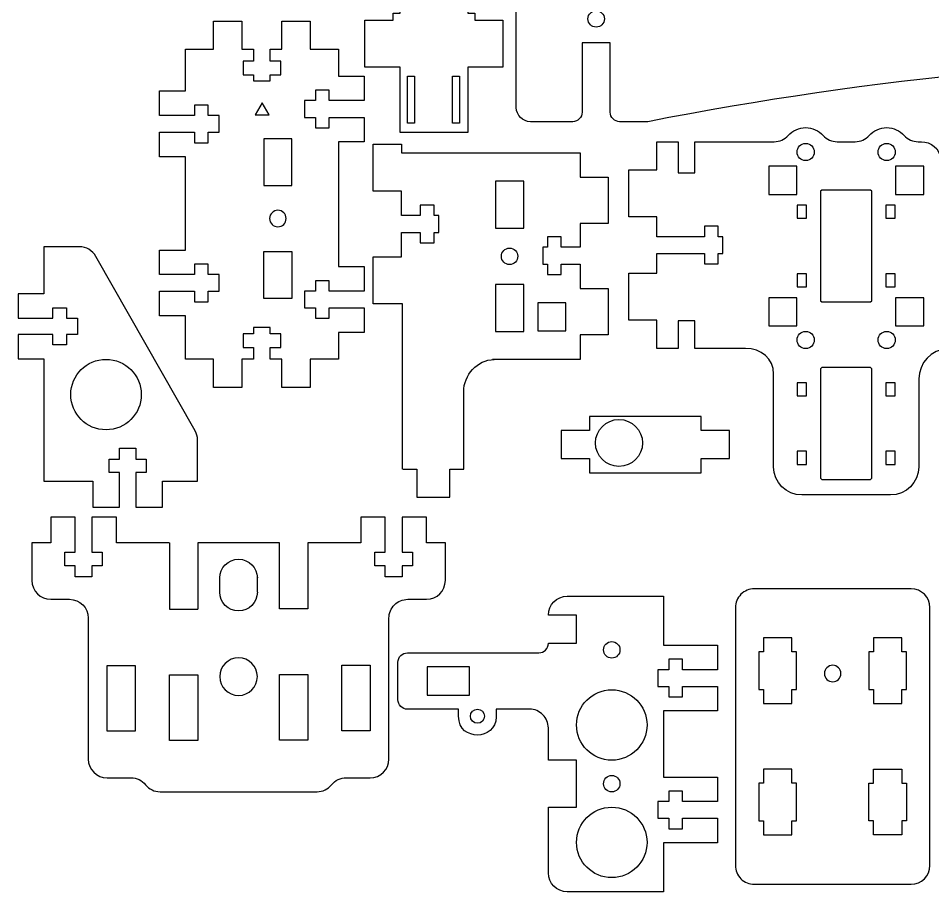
# Model space of a CAD drawing. Extents: x 110 to 740, y 2 to 416.
# Drawn here: x 109.8 to 304.4, y 3.4 to 189.3 of the extents above; entities that cross this region are included whole.
import ezdxf

# ---------------------------------------------------------------- set-up
doc = ezdxf.new("R2010")
doc.units = 0
doc.header["$MEASUREMENT"] = 0
doc.layers.add('LAYER_1', color=160, linetype='Continuous')

# ---------------------------------------------------------------- blocks, each defined once
blk = doc.blocks.new('AI9-BLK25')
at = {"layer": 'LAYER_1', "color": 7}
for points in [[(-106.58, 30.19), (-42.75, 30.19), (-42.75, 35.69), (-37.53, 35.69), (-37.53, 28.25), (-39.75, 28.25), (-39.75, 25.33), (-37.53, 25.33), (-37.53, 22.98), (-33.97, 22.98), (-33.97, 25.33), (-31.75, 25.33), (-31.75, 28.25), (-33.97, 28.25), (-33.97, 35.69), (-28.75, 35.69), (-28.75, 30.19), (28.9, 30.19), (28.9, 35.69), (34.12, 35.69), (34.12, 28.25), (31.89, 28.25), (31.89, 25.33), (34.12, 25.33), (34.12, 22.98), (37.67, 22.98), (37.67, 25.33), (39.9, 25.33), (39.9, 28.25), (37.67, 28.25), (37.67, 35.69), (42.89, 35.69), (42.89, 30.19), (106.85, 30.19)], [(106.65, 30.19), (106.65, 35.69), (111.87, 35.69), (111.87, 28.25), (109.65, 28.25), (109.65, 25.33), (111.87, 25.33), (111.87, 22.98), (115.43, 22.98), (115.43, 25.33), (117.65, 25.33), (117.65, 28.25), (115.43, 28.25), (115.43, 35.69), (120.65, 35.69), (120.65, 30.19), (152.65, 30.19), (152.65, 35.69), (157.87, 35.69), (157.87, 28.25), (155.65, 28.25), (155.65, 25.33), (157.87, 25.33), (157.87, 22.98), (161.43, 22.98), (161.43, 25.33), (163.65, 25.33), (163.65, 28.25), (161.43, 28.25), (161.43, 35.69), (166.65, 35.69), (166.65, 30.19), (172.65, 30.19), (172.65, -32.69)], [(-95, 18.19), (-95, 24.19), (-101, 24.19), (-101, 18.19), (-95, 18.19)], [(102, 18.19), (102, 24.19), (96, 24.19), (96, 18.19), (102, 18.19)], [(-101, 3.74), (-95, 3.74), (-95, 9.74), (-101, 9.74), (-101, 3.74)], [(96, 9.62), (96, 3.62), (102, 3.62), (102, 9.62), (96, 9.62)], [(-120.5, -2.38), (-120.5, -8.38), (-106.5, -8.38), (-106.5, -2.38), (-120.5, -2.38)], [(107.5, -2.38), (107.5, -8.38), (121.5, -8.38), (121.5, -2.38), (107.5, -2.38)]]:
    blk.add_lwpolyline(points, dxfattribs=at)
for points, knots in [([(172.65, -32.69), (172.65, -34.35), (171.31, -35.69), (169.65, -35.69), (169.65, -35.69), (160.65, -35.69), (160.65, -35.69), (159.54, -35.69), (158.65, -34.8), (158.65, -33.69), (158.65, -33.69), (158.65, -18.88), (158.65, -18.88), (158.65, -18.88), (152.65, -18.88), (152.65, -18.88), (152.65, -18.88), (152.65, -33.69), (152.65, -33.69), (152.65, -34.8), (151.75, -35.69), (150.65, -35.69), (150.65, -35.69), (144.65, -35.69), (144.65, -35.69), (49.12, -17.02), (-49.12, -17.02), (-144.65, -35.69), (-144.65, -35.69), (-150.65, -35.69), (-150.65, -35.69), (-151.18, -35.69), (-151.69, -35.48), (-152.06, -35.11), (-152.44, -34.73), (-152.65, -34.22), (-152.65, -33.69), (-152.65, -33.69), (-152.65, -18.88), (-152.65, -18.88), (-152.65, -18.88), (-158.65, -18.88), (-158.65, -18.88), (-158.65, -18.88), (-158.65, -33.69), (-158.65, -33.69), (-158.65, -34.8), (-159.54, -35.69), (-160.65, -35.69), (-160.65, -35.69), (-169.65, -35.69), (-169.65, -35.69), (-170.44, -35.69), (-171.21, -35.38), (-171.77, -34.81), (-172.33, -34.25), (-172.65, -33.49), (-172.65, -32.69), (-172.65, -32.69), (-172.65, 30.19), (-172.65, 30.19), (-172.65, 30.19), (-166.65, 30.19), (-166.65, 30.19), (-166.65, 30.19), (-166.65, 35.69), (-166.65, 35.69), (-166.65, 35.69), (-161.43, 35.69), (-161.43, 35.69), (-161.43, 35.69), (-161.43, 28.25), (-161.43, 28.25), (-161.43, 28.25), (-163.65, 28.25), (-163.65, 28.25), (-163.65, 28.25), (-163.65, 25.33), (-163.65, 25.33), (-163.65, 25.33), (-161.43, 25.33), (-161.43, 25.33), (-161.43, 25.33), (-161.43, 22.98), (-161.43, 22.98), (-161.43, 22.98), (-157.87, 22.98), (-157.87, 22.98), (-157.87, 22.98), (-157.87, 25.33), (-157.87, 25.33), (-157.87, 25.33), (-155.65, 25.33), (-155.65, 25.33), (-155.65, 25.33), (-155.65, 28.25), (-155.65, 28.25), (-155.65, 28.25), (-157.87, 28.25), (-157.87, 28.25), (-157.87, 28.25), (-157.87, 35.69), (-157.87, 35.69), (-157.87, 35.69), (-152.65, 35.69), (-152.65, 35.69), (-152.65, 35.69), (-152.65, 30.19), (-152.65, 30.19), (-152.65, 30.19), (-120.65, 30.19), (-120.65, 30.19), (-120.65, 30.19), (-120.65, 35.69), (-120.65, 35.69), (-120.65, 35.69), (-115.43, 35.69), (-115.43, 35.69), (-115.43, 35.69), (-115.43, 28.25), (-115.43, 28.25), (-115.43, 28.25), (-117.65, 28.25), (-117.65, 28.25), (-117.65, 28.25), (-117.65, 25.33), (-117.65, 25.33), (-117.65, 25.33), (-115.43, 25.33), (-115.43, 25.33), (-115.43, 25.33), (-115.43, 22.98), (-115.43, 22.98), (-115.43, 22.98), (-111.87, 22.98), (-111.87, 22.98), (-111.87, 22.98), (-111.87, 25.33), (-111.87, 25.33), (-111.87, 25.33), (-109.65, 25.33), (-109.65, 25.33), (-109.65, 25.33), (-109.65, 28.25), (-109.65, 28.25), (-109.65, 28.25), (-111.87, 28.25), (-111.87, 28.25), (-111.87, 28.25), (-111.87, 35.69), (-111.87, 35.69), (-111.87, 35.69), (-106.65, 35.69), (-106.65, 35.69), (-106.65, 35.69), (-106.65, 30.19), (-106.65, 30.19)], [0, 0, 0, 0, 1, 1, 1, 2, 2, 2, 3, 3, 3, 4, 4, 4, 5, 5, 5, 6, 6, 6, 7, 7, 7, 8, 8, 8, 9, 9, 9, 10, 10, 10, 11, 11, 11, 12, 12, 12, 13, 13, 13, 14, 14, 14, 15, 15, 15, 16, 16, 16, 17, 17, 17, 18, 18, 18, 19, 19, 19, 20, 20, 20, 21, 21, 21, 22, 22, 22, 23, 23, 23, 24, 24, 24, 25, 25, 25, 26, 26, 26, 27, 27, 27, 28, 28, 28, 29, 29, 29, 30, 30, 30, 31, 31, 31, 32, 32, 32, 33, 33, 33, 34, 34, 34, 35, 35, 35, 36, 36, 36, 37, 37, 37, 38, 38, 38, 39, 39, 39, 40, 40, 40, 41, 41, 41, 42, 42, 42, 43, 43, 43, 44, 44, 44, 45, 45, 45, 46, 46, 46, 47, 47, 47, 48, 48, 48, 49, 49, 49, 50, 50, 50, 51, 51, 51, 52, 52, 52, 52]), ([(-98, 15.66), (-98.97, 15.66), (-99.75, 14.87), (-99.75, 13.91), (-99.75, 12.94), (-98.97, 12.15), (-98, 12.15), (-97.03, 12.15), (-96.25, 12.94), (-96.25, 13.91), (-96.25, 14.87), (-97.03, 15.66), (-98, 15.66)], [0, 0, 0, 0, 1, 1, 1, 2, 2, 2, 3, 3, 3, 4, 4, 4, 4]), ([(99, 15.66), (98.03, 15.66), (97.25, 14.87), (97.25, 13.91), (97.25, 12.94), (98.03, 12.16), (99, 12.16), (99.97, 12.16), (100.75, 12.94), (100.75, 13.91), (100.75, 14.87), (99.97, 15.66), (99, 15.66)], [0, 0, 0, 0, 1, 1, 1, 2, 2, 2, 3, 3, 3, 4, 4, 4, 4]), ([(-155.65, -12.05), (-156.62, -12.05), (-157.4, -12.83), (-157.4, -13.8), (-157.4, -14.77), (-156.62, -15.55), (-155.65, -15.55), (-154.68, -15.55), (-153.9, -14.77), (-153.9, -13.8), (-153.9, -12.83), (-154.68, -12.05), (-155.65, -12.05)], [0, 0, 0, 0, 1, 1, 1, 2, 2, 2, 3, 3, 3, 4, 4, 4, 4]), ([(155.65, -12.05), (154.68, -12.05), (153.9, -12.83), (153.9, -13.8), (153.9, -14.77), (154.68, -15.55), (155.65, -15.55), (156.62, -15.55), (157.4, -14.77), (157.4, -13.8), (157.4, -12.83), (156.62, -12.05), (155.65, -12.05)], [0, 0, 0, 0, 1, 1, 1, 2, 2, 2, 3, 3, 3, 4, 4, 4, 4])]:
    blk.add_open_spline(points, degree=3, knots=knots, dxfattribs=at)
blk = doc.blocks.new('AI9-BLK18')
at = {"layer": 'LAYER_1', "color": 7}
blk.add_lwpolyline([(-27.78, 16.41), (-27.78, 10.41), (-18.78, 10.41), (-18.78, 16.41), (-27.78, 16.41)], dxfattribs=at)
blk.add_circle((-17.09, 5.91), 1.5, dxfattribs=at)
for points, knots in [([(-34, 17.41), (-34, 17.94), (-33.79, 18.45), (-33.42, 18.83), (-33.04, 19.2), (-32.53, 19.41), (-32, 19.41), (-32, 19.41), (-4, 19.41), (-4, 19.41), (-3.47, 19.41), (-2.96, 19.62), (-2.58, 20), (-2.21, 20.37), (-2, 20.88), (-2, 21.41), (-2, 21.41), (-2, 21.45), (-2, 21.45), (-2, 21.45), (4, 21.45), (4, 21.45), (4, 21.45), (4, 27.45), (4, 27.45), (4, 27.45), (-2, 27.45), (-2, 27.45), (-2, 29.66), (-0.21, 31.45), (2, 31.45), (2, 31.45), (22.5, 31.45), (22.5, 31.45), (22.5, 31.45), (22.5, 21.04), (22.5, 21.04), (22.5, 21.04), (34, 21.04), (34, 21.04), (34, 21.04), (34, 15.82), (34, 15.82), (34, 15.82), (26.56, 15.82), (26.56, 15.82), (26.56, 15.82), (26.56, 18.04), (26.56, 18.04), (26.56, 18.04), (23.64, 18.04), (23.64, 18.04), (23.64, 18.04), (23.64, 15.82), (23.64, 15.82), (23.64, 15.82), (21.29, 15.82), (21.29, 15.82), (21.29, 15.82), (21.29, 12.27), (21.29, 12.27), (21.29, 12.27), (23.64, 12.27), (23.64, 12.27), (23.64, 12.27), (23.64, 10.04), (23.64, 10.04), (23.64, 10.04), (26.56, 10.04), (26.56, 10.04), (26.56, 10.04), (26.56, 12.27), (26.56, 12.27), (26.56, 12.27), (34, 12.27), (34, 12.27), (34, 12.27), (34, 7.04), (34, 7.04), (34, 7.04), (22.5, 7.04), (22.5, 7.04), (22.5, 7.04), (22.5, -7.04), (22.5, -7.04), (22.5, -7.04), (34, -7.04), (34, -7.04), (34, -7.04), (34, -12.26), (34, -12.26), (34, -12.26), (26.56, -12.26), (26.56, -12.26), (26.56, -12.26), (26.56, -10.04), (26.56, -10.04), (26.56, -10.04), (23.64, -10.04), (23.64, -10.04), (23.64, -10.04), (23.64, -12.26), (23.64, -12.26), (23.64, -12.26), (21.29, -12.26), (21.29, -12.26), (21.29, -12.26), (21.29, -15.82), (21.29, -15.82), (21.29, -15.82), (23.64, -15.82), (23.64, -15.82), (23.64, -15.82), (23.64, -18.04), (23.64, -18.04), (23.64, -18.04), (26.56, -18.04), (26.56, -18.04), (26.56, -18.04), (26.56, -15.82), (26.56, -15.82), (26.56, -15.82), (34, -15.82), (34, -15.82), (34, -15.82), (34, -21.04), (34, -21.04), (34, -21.04), (22.5, -21.04), (22.5, -21.04), (22.5, -21.04), (22.5, -31.45), (22.5, -31.45), (22.5, -31.45), (2, -31.45), (2, -31.45), (-0.21, -31.45), (-2, -29.66), (-2, -27.45), (-2, -27.45), (-2, -13.45), (-2, -13.45), (-2, -13.45), (4, -13.45), (4, -13.45), (4, -13.45), (4, -3.45), (4, -3.45), (4, -3.45), (-2, -3.45), (-2, -3.45), (-2, -3.45), (-2, 3.42), (-2, 3.42), (-2, 4.48), (-2.42, 5.49), (-3.17, 6.24), (-3.92, 6.99), (-4.94, 7.41), (-6, 7.41), (-6, 7.41), (-11.29, 7.41), (-11.29, 7.41)], [0, 0, 0, 0, 1, 1, 1, 2, 2, 2, 3, 3, 3, 4, 4, 4, 5, 5, 5, 6, 6, 6, 7, 7, 7, 8, 8, 8, 9, 9, 9, 10, 10, 10, 11, 11, 11, 12, 12, 12, 13, 13, 13, 14, 14, 14, 15, 15, 15, 16, 16, 16, 17, 17, 17, 18, 18, 18, 19, 19, 19, 20, 20, 20, 21, 21, 21, 22, 22, 22, 23, 23, 23, 24, 24, 24, 25, 25, 25, 26, 26, 26, 27, 27, 27, 28, 28, 28, 29, 29, 29, 30, 30, 30, 31, 31, 31, 32, 32, 32, 33, 33, 33, 34, 34, 34, 35, 35, 35, 36, 36, 36, 37, 37, 37, 38, 38, 38, 39, 39, 39, 40, 40, 40, 41, 41, 41, 42, 42, 42, 43, 43, 43, 44, 44, 44, 45, 45, 45, 46, 46, 46, 47, 47, 47, 48, 48, 48, 49, 49, 49, 50, 50, 50, 51, 51, 51, 52, 52, 52, 53, 53, 53, 54, 54, 54, 54]), ([(11.5, 18.29), (12.47, 18.29), (13.25, 19.08), (13.25, 20.04), (13.25, 21.01), (12.47, 21.79), (11.5, 21.79), (10.53, 21.79), (9.75, 21.01), (9.75, 20.04), (9.75, 19.08), (10.53, 18.29), (11.5, 18.29)], [0, 0, 0, 0, 1, 1, 1, 2, 2, 2, 3, 3, 3, 4, 4, 4, 4]), ([(-11.01, 7.41), (-11.01, 7.41), (-12.09, 7.41), (-12.09, 7.41), (-12.09, 7.41), (-13.09, 7.41), (-13.09, 7.41), (-13.09, 7.41), (-13.09, 5.9), (-13.09, 5.9), (-13.09, 5.9), (-13.09, 5.75), (-13.09, 5.75), (-13.17, 3.2), (-15.2, 1.91), (-17.08, 1.91), (-19.02, 1.91), (-21.09, 3.03), (-21.09, 5.91), (-21.09, 5.91), (-21.09, 6.4), (-21.09, 6.4), (-21.09, 6.4), (-21.09, 7.41), (-21.09, 7.41), (-21.09, 7.41), (-22.78, 7.41), (-22.78, 7.41), (-22.78, 7.41), (-32, 7.41), (-32, 7.41), (-32.53, 7.41), (-33.04, 7.63), (-33.42, 8), (-33.79, 8.38), (-34, 8.88), (-34, 9.41), (-34, 9.41), (-34, 17.41), (-34, 17.41)], [0, 0, 0, 0, 1, 1, 1, 2, 2, 2, 3, 3, 3, 4, 4, 4, 5, 5, 5, 6, 6, 6, 7, 7, 7, 8, 8, 8, 9, 9, 9, 10, 10, 10, 11, 11, 11, 12, 12, 12, 13, 13, 13, 13]), ([(11.5, -3.45), (15.64, -3.45), (19, -0.09), (19, 4.05), (19, 8.18), (15.64, 11.54), (11.5, 11.54), (7.36, 11.54), (4, 8.18), (4, 4.05), (4, -0.09), (7.36, -3.45), (11.5, -3.45)], [0, 0, 0, 0, 1, 1, 1, 2, 2, 2, 3, 3, 3, 4, 4, 4, 4]), ([(11.5, -10.2), (12.47, -10.2), (13.25, -9.42), (13.25, -8.45), (13.25, -7.49), (12.47, -6.7), (11.5, -6.7), (10.53, -6.7), (9.75, -7.49), (9.75, -8.45), (9.75, -9.42), (10.53, -10.2), (11.5, -10.2)], [0, 0, 0, 0, 1, 1, 1, 2, 2, 2, 3, 3, 3, 4, 4, 4, 4]), ([(11.5, -28.44), (15.64, -28.44), (19, -25.09), (19, -20.95), (19, -16.81), (15.64, -13.46), (11.5, -13.46), (7.36, -13.46), (4, -16.81), (4, -20.95), (4, -25.09), (7.36, -28.44), (11.5, -28.44)], [0, 0, 0, 0, 1, 1, 1, 2, 2, 2, 3, 3, 3, 4, 4, 4, 4])]:
    blk.add_open_spline(points, degree=3, knots=knots, dxfattribs=at)
blk = doc.blocks.new('AI9-BLK17')
at = {"layer": 'LAYER_1', "color": 7}
for points in [[(-14.700567, 27.429333), (14.699878, 27.429333), (14.699878, 21.429355), (8.6999, 21.429355), (8.6999, 10.019888), (7.199905, 10.019888), (7.200594, -1.97938), (8.700589, -1.97938), (8.700589, -3.480063), (14.700567, -3.480063), (14.700567, -13.480486), (7.200594, -13.492889), (7.200594, -27.429333), (-7.173722, -27.429333), (-7.167521, -13.492889), (-14.700567, -13.480486), (-14.700567, -3.480063), (-8.6999, -3.480063), (-8.6999, -1.97938), (-7.199905, -1.97938), (-7.200594, 10.019888), (-8.6999, 10.019888), (-8.6999, 21.429355), (-14.700567, 21.429355), (-14.700567, 27.429333)], [(-5.353334, 16.38987), (-5.353334, 10.389891), (4.647089, 10.389891), (4.647089, 16.38987), (-5.353334, 16.38987)]]:
    blk.add_lwpolyline(points, dxfattribs=at)
blk = doc.blocks.new('AI9-BLK16')
at = {"layer": 'LAYER_1', "color": 7}
for points in [[(-5.628942, 8.756916), (-4.129636, 8.756916), (-4.129636, -1.243507), (-5.628942, -1.243507)], [(5.41948, -1.24144), (3.919485, -1.24144), (3.919485, 8.758983), (5.41948, 8.758983)], [(-5.619984, -15.40974), (-4.120679, -15.40974), (-4.120679, -25.410852), (-5.619984, -25.410852)], [(5.427748, -25.408785), (3.928442, -25.408785), (3.928442, -15.407673), (5.427748, -15.407673)]]:
    blk.add_lwpolyline(points, close=True, dxfattribs=at)
blk.add_blockref('AI9-BLK17', (0, 0), dxfattribs=at)
blk = doc.blocks.new('AI9-BLK12')
at = {"layer": 'LAYER_1', "color": 7}
blk.add_lwpolyline([(-17.896238, -2.999989), (-11.896948, -2.999989), (-11.896948, -5.999289), (11.896259, -5.999289), (11.896259, -2.999989), (17.896238, -2.999989), (17.896238, 2.999989), (11.896259, 2.999989), (11.896259, 5.999289), (-11.896948, 5.999289), (-11.896948, 2.999989), (-17.896238, 2.999989), (-17.896238, -2.999989)], dxfattribs=at)
blk = doc.blocks.new('AI9-BLK11')
at = {"layer": 'LAYER_1', "color": 7}
blk.add_circle((-5.602414, 0.334863), 4.999178, dxfattribs=at)
blk.add_blockref('AI9-BLK12', (0, 0), dxfattribs=at)
blk = doc.blocks.new('AI9-BLK7')
at = {"layer": 'LAYER_1', "color": 7}
for points in [[(-8.7, 21.04), (-14.7, 21.04), (-14.7, 18.04), (-15.7, 18.04), (-15.7, 10.04), (-14.7, 10.04), (-14.7, 7.05), (-8.7, 7.05), (-8.7, 10.04), (-7.7, 10.04), (-7.7, 18.04), (-8.7, 18.04), (-8.7, 21.04)], [(14.7, 21.04), (8.7, 21.04), (8.7, 18.04), (7.7, 18.04), (7.7, 10.04), (8.7, 10.04), (8.7, 7.05), (14.7, 7.05), (14.7, 10.04), (15.7, 10.04), (15.7, 18.04), (14.7, 18.04), (14.7, 21.04)], [(-8.7, -6.95), (-14.7, -6.95), (-14.7, -9.95), (-15.7, -9.95), (-15.7, -17.95), (-14.7, -17.95), (-14.7, -20.95), (-8.7, -20.95), (-8.7, -17.95), (-7.7, -17.95), (-7.7, -9.95), (-8.7, -9.95), (-8.7, -6.95)], [(14.7, -6.95), (14.7, -9.95), (15.7, -9.95), (15.7, -17.95), (14.7, -17.95), (14.7, -20.95), (8.7, -20.95), (8.7, -17.95), (7.7, -17.95), (7.7, -9.95), (8.7, -9.95), (8.7, -6.95), (14.7, -6.95)]]:
    blk.add_lwpolyline(points, dxfattribs=at)
for points, knots in [([(20.7, 27.45), (20.7, 27.45), (20.7, -27.45), (20.7, -27.45), (20.7, -29.66), (18.91, -31.45), (16.7, -31.45), (16.7, -31.45), (-16.7, -31.45), (-16.7, -31.45), (-17.76, -31.45), (-18.78, -31.03), (-19.53, -30.28), (-20.28, -29.53), (-20.7, -28.51), (-20.7, -27.45), (-20.7, -27.45), (-20.7, 27.45), (-20.7, 27.45), (-20.7, 28.51), (-20.28, 29.53), (-19.53, 30.28), (-18.78, 31.03), (-17.76, 31.45), (-16.7, 31.45), (-16.7, 31.45), (16.7, 31.45), (16.7, 31.45), (18.91, 31.45), (20.7, 29.66), (20.7, 27.45)], [0, 0, 0, 0, 1, 1, 1, 2, 2, 2, 3, 3, 3, 4, 4, 4, 5, 5, 5, 6, 6, 6, 7, 7, 7, 8, 8, 8, 9, 9, 9, 10, 10, 10, 10]), ([(0, 11.66), (-0.97, 11.66), (-1.75, 12.45), (-1.75, 13.41), (-1.75, 14.38), (-0.97, 15.16), (0, 15.16), (0.97, 15.16), (1.75, 14.38), (1.75, 13.41), (1.75, 12.45), (0.97, 11.66), (0, 11.66)], [0, 0, 0, 0, 1, 1, 1, 2, 2, 2, 3, 3, 3, 4, 4, 4, 4])]:
    blk.add_open_spline(points, degree=3, knots=knots, dxfattribs=at)
blk = doc.blocks.new('AI9-BLK6')
at = {"layer": 'LAYER_1', "color": 7}
blk.add_line((-5.76, -31.47), (-5.76, -15.15), dxfattribs=at)
for points in [[(-18.81, -31.58), (-18.81, 3.59), (-25, 3.59), (-25, 13.59), (-19, 13.59), (-19, 18.81), (-15, 18.81), (-15, 16.59), (-12.08, 16.59), (-12.08, 18.81), (-11.08, 18.81), (-11.08, 22.37), (-12.08, 22.37), (-12.08, 24.59), (-15, 24.59), (-15, 22.37), (-19, 22.37), (-19, 27.59), (-25, 27.59), (-25, 37.59), (-19, 37.59), (-19, 35.71), (19, 35.71), (19, 30.59), (25, 30.59), (25, 20.71), (19, 20.71), (19, 15.62), (15, 15.62), (15, 17.84), (12.08, 17.84), (12.08, 15.62), (11.08, 15.62), (11.08, 12.06), (12.08, 12.06), (12.08, 9.84), (15, 9.84), (15, 12.06), (19, 12.06), (19, 6.84), (25, 6.84), (25, -3.04)], [(7, 19.71), (7, 29.71), (1, 29.71), (1, 19.71), (7, 19.71)], [(7, -2.29), (7, 7.71), (1, 7.71), (1, -2.29), (7, -2.29)], [(16, -2.18), (16, 3.82), (10, 3.82), (10, -2.18), (16, -2.18)], [(25, -3.04), (19, -3.04), (19, -8.28), (0.35, -8.28)]]:
    blk.add_lwpolyline(points, dxfattribs=at)
blk.add_circle((4, 13.71), 1.75, dxfattribs=at)
blk.add_open_spline([(-5.76, -15.15), (-5.76, -11.58), (-2.87, -8.28), (0.71, -8.28)], degree=3, dxfattribs=at)
blk.add_open_spline([(-18.74, -31.58), (-18.74, -31.58), (-15.74, -31.58), (-15.74, -31.58), (-15.74, -31.58), (-15.74, -37.59), (-15.74, -37.59), (-15.74, -37.59), (-8.74, -37.59), (-8.74, -37.59), (-8.74, -37.59), (-8.74, -31.58), (-8.74, -31.58), (-8.74, -31.58), (-5.74, -31.58), (-5.74, -31.58), (-5.74, -31.58), (-5.74, -30.15), (-5.74, -30.15), (-5.74, -30.11), (-5.74, -30.06), (-5.75, -30.02)], degree=3, knots=[0, 0, 0, 0, 1, 1, 1, 2, 2, 2, 3, 3, 3, 4, 4, 4, 5, 5, 5, 6, 6, 6, 7, 7, 7, 7], dxfattribs=at)
blk = doc.blocks.new('AI9-BLK1')
at = {"layer": 'LAYER_1', "color": 7}
for p, q in [((7.67, 23.73), (-8.6, 23.73)), ((8.29, 23.73), (7.67, 23.73)), ((8.7, 23.73), (8.29, 23.73)), ((8.7, 9.73), (8.7, 23.73)), ((-4.01, 13.23), (-4.01, 16.36)), ((3.99, 13.27), (3.99, 16.55))]:
    blk.add_line(p, q, dxfattribs=at)
for points in [[(44, 23.73), (40, 23.73), (40, 29.23), (34.78, 29.23), (34.78, 21.79), (37, 21.79), (37, 18.87), (34.78, 18.87), (34.78, 16.52), (31.22, 16.52), (31.22, 18.87), (29, 18.87), (29, 21.79), (31.22, 21.79), (31.22, 29.23), (26, 29.23), (26, 23.73), (15.2, 23.73)], [(-14.75, 23.73), (-14.69, 23.73), (-14.69, 9.66), (-8.69, 9.66)], [(-8.6, 23.73), (-8.69, 23.73), (-8.69, 9.66)], [(14.7, 23.46), (14.7, 9.73), (8.7, 9.73)], [(19.03, 23.73), (14.94, 23.73), (14.7, 23.73), (14.7, 23.46)], [(-21.99, -16.34), (-27.99, -16.34), (-27.99, -2.34), (-21.99, -2.34), (-21.99, -16.34)], [(22, -16.27), (22, -2.27), (28, -2.27), (28, -16.27), (22, -16.27)], [(-14.69, -18.34), (-14.69, -4.34), (-8.69, -4.34), (-8.69, -18.34), (-14.69, -18.34)], [(14.7, -18.27), (8.7, -18.27), (8.7, -4.27), (14.7, -4.27), (14.7, -18.27)]]:
    blk.add_lwpolyline(points, dxfattribs=at)
for points, knots in [([(-14.75, 23.73), (-14.75, 23.73), (-26.01, 23.73), (-26.01, 23.73), (-26.01, 23.73), (-26.01, 29.23), (-26.01, 29.23), (-26.01, 29.23), (-31.23, 29.23), (-31.23, 29.23), (-31.23, 29.23), (-31.23, 21.79), (-31.23, 21.79), (-31.23, 21.79), (-29.01, 21.79), (-29.01, 21.79), (-29.01, 21.79), (-29.01, 18.87), (-29.01, 18.87), (-29.01, 18.87), (-31.23, 18.87), (-31.23, 18.87), (-31.23, 18.87), (-31.23, 16.52), (-31.23, 16.52), (-31.23, 16.52), (-34.78, 16.52), (-34.78, 16.52), (-34.78, 16.52), (-34.78, 18.87), (-34.78, 18.87), (-34.78, 18.87), (-37, 18.87), (-37, 18.87), (-37, 18.87), (-37, 21.79), (-37, 21.79), (-37, 21.79), (-34.78, 21.79), (-34.78, 21.79), (-34.78, 21.79), (-34.78, 29.23), (-34.78, 29.23), (-34.78, 29.23), (-40, 29.23), (-40, 29.23), (-40, 29.23), (-40, 23.73), (-40, 23.73), (-40, 23.73), (-44, 23.73), (-44, 23.73), (-44, 23.73), (-44, 15.73), (-44, 15.73), (-44, 13.52), (-42.21, 11.73), (-40, 11.73), (-40, 11.73), (-36, 11.73), (-36, 11.73), (-33.8, 11.73), (-32.01, 9.94), (-32.01, 7.73), (-32.01, 7.73), (-32.01, -22.27), (-32.01, -22.27), (-32.01, -24.48), (-30.22, -26.27), (-28.01, -26.27), (-28.01, -26.27), (-22.92, -26.27), (-22.92, -26.27), (-21.71, -26.27), (-20.57, -26.81), (-19.81, -27.75), (-19.05, -28.69), (-17.91, -29.23), (-16.71, -29.23), (-16.71, -29.23), (16.7, -29.23), (16.7, -29.23), (17.9, -29.23), (19.04, -28.69), (19.8, -27.75), (20.56, -26.81), (21.7, -26.27), (22.91, -26.27), (22.91, -26.27), (28, -26.27), (28, -26.27), (30.21, -26.27), (32, -24.48), (32, -22.27), (32, -22.27), (32, 7.73), (32, 7.73), (32, 8.79), (32.42, 9.81), (33.17, 10.56), (33.92, 11.31), (34.94, 11.73), (36, 11.73), (36, 11.73), (40, 11.73), (40, 11.73), (42.21, 11.73), (44, 13.52), (44, 15.73), (44, 15.73), (44, 23.73), (44, 23.73)], [0, 0, 0, 0, 1, 1, 1, 2, 2, 2, 3, 3, 3, 4, 4, 4, 5, 5, 5, 6, 6, 6, 7, 7, 7, 8, 8, 8, 9, 9, 9, 10, 10, 10, 11, 11, 11, 12, 12, 12, 13, 13, 13, 14, 14, 14, 15, 15, 15, 16, 16, 16, 17, 17, 17, 18, 18, 18, 19, 19, 19, 20, 20, 20, 21, 21, 21, 22, 22, 22, 23, 23, 23, 24, 24, 24, 25, 25, 25, 26, 26, 26, 27, 27, 27, 28, 28, 28, 29, 29, 29, 30, 30, 30, 31, 31, 31, 32, 32, 32, 33, 33, 33, 34, 34, 34, 35, 35, 35, 36, 36, 36, 37, 37, 37, 37]), ([(-4.01, 16.27), (-4.01, 18.48), (-2.22, 20.27), (-0.01, 20.27), (2.2, 20.27), (3.99, 18.48), (3.99, 16.27)], [0, 0, 0, 0, 1, 1, 1, 2, 2, 2, 2]), ([(-0.01, -8.73), (-2.22, -8.73), (-4.01, -6.94), (-4.01, -4.73), (-4.01, -2.52), (-2.22, -0.73), (-0.01, -0.73), (2.2, -0.73), (3.99, -2.52), (3.99, -4.73), (3.99, -6.94), (2.2, -8.73), (-0.01, -8.73)], [0, 0, 0, 0, 1, 1, 1, 2, 2, 2, 3, 3, 3, 4, 4, 4, 4])]:
    blk.add_open_spline(points, degree=3, knots=knots, dxfattribs=at)
for points in [[(-0.01, 9.27), (-2.22, 9.27), (-4.01, 11.06), (-4.01, 13.27)], [(3.99, 13.27), (3.99, 11.06), (2.2, 9.27), (-0.01, 9.27)]]:
    blk.add_open_spline(points, degree=3, dxfattribs=at)

msp = doc.modelspace()

# ---------------------------------------------------------------- linework, layer by layer
at = {"layer": 'LAYER_1', "color": 7}
for points in [[(183.44, 122.48), (177.94, 122.48), (177.94, 116.77), (171.94, 116.77), (171.94, 110.77), (165.94, 110.77), (165.94, 116.77), (163.45, 116.77), (163.45, 119.27), (165.67, 119.27), (165.67, 122.19), (163.45, 122.19), (163.45, 123.48), (159.89, 123.48), (159.89, 122.19), (157.67, 122.19), (157.67, 119.27), (159.89, 119.27), (159.89, 116.77), (157.4, 116.77), (157.4, 110.77), (151.4, 110.77), (151.4, 116.77), (145.39, 116.77), (145.39, 126), (139.89, 126), (139.89, 131.22), (147.33, 131.22), (147.33, 129), (150.25, 129), (150.25, 131.22), (152.6, 131.22), (152.6, 134.78), (150.25, 134.78), (150.25, 137), (147.33, 137), (147.33, 134.78), (139.89, 134.78), (139.89, 140), (145.39, 140), (145.39, 159.86), (139.89, 159.86), (139.89, 165.08), (147.33, 165.08), (147.33, 162.86), (150.25, 162.86), (150.25, 165.08), (152.6, 165.08), (152.6, 168.63), (150.25, 168.63), (150.25, 170.86), (147.33, 170.86), (147.33, 168.63), (139.89, 168.63), (139.89, 173.86), (145.39, 173.86), (145.39, 182.74), (151.4, 182.74), (151.4, 188.74), (157.4, 188.74), (157.4, 182.74), (159.89, 182.74), (159.89, 180.23), (157.67, 180.23), (157.67, 177.31), (159.89, 177.31), (159.89, 176.03), (163.45, 176.03), (163.45, 177.31), (165.67, 177.31), (165.67, 180.23), (163.45, 180.23), (163.45, 182.74), (165.94, 182.74), (165.94, 188.74), (171.94, 188.74), (171.94, 182.74), (177.94, 182.74), (177.94, 177.03), (183.44, 177.03), (183.44, 171.81), (176, 171.81), (176, 174.03), (173.08, 174.03), (173.08, 171.81), (170.73, 171.81), (170.73, 168.25), (173.08, 168.25), (173.08, 166.03), (176, 166.03), (176, 168.25), (183.44, 168.25), (183.44, 163.03), (177.94, 163.03), (177.94, 136.47), (183.44, 136.47), (183.44, 131.25), (176, 131.25), (176, 133.48), (173.08, 133.48), (173.08, 131.25), (170.73, 131.25), (170.73, 127.7), (173.08, 127.7), (173.08, 125.47), (176, 125.47), (176, 127.7), (183.44, 127.7), (183.44, 122.48)], [(163.23, 168.76), (161.73, 171.36), (160.23, 168.76), (163.23, 168.76)], [(168.07, 153.71), (168.07, 163.71), (162.07, 163.71), (162.07, 153.71), (168.07, 153.71)], [(275.53, 157.86), (269.53, 157.86), (269.53, 151.86), (275.53, 151.86), (275.53, 157.86)], [(296.53, 157.86), (296.53, 151.86), (302.53, 151.86), (302.53, 157.86), (296.53, 157.86)], [(280.58, 129.21), (280.83, 128.96), (291.23, 128.96), (291.48, 129.21), (291.48, 152.51), (291.23, 152.76), (280.83, 152.76), (280.58, 152.51), (280.58, 129.21)], [(277.58, 149.56), (275.58, 149.56), (275.58, 146.76), (277.58, 146.76), (277.58, 149.56)], [(296.48, 146.76), (296.48, 149.56), (294.48, 149.56), (294.48, 146.76), (296.48, 146.76)], [(168.07, 129.71), (162.07, 129.71), (162.07, 139.71), (168.07, 139.71), (168.07, 129.71)], [(277.58, 134.95), (275.58, 134.95), (275.58, 132.16), (277.58, 132.16), (277.58, 134.95)], [(296.48, 134.95), (294.48, 134.95), (294.48, 132.16), (296.48, 132.16), (296.48, 134.95)], [(275.53, 129.86), (269.53, 129.86), (269.53, 123.86), (275.53, 123.86), (275.53, 129.86)], [(296.53, 129.86), (296.53, 123.86), (302.53, 123.86), (302.53, 129.86), (296.53, 129.86)], [(280.58, 91.41), (280.83, 91.16), (291.23, 91.16), (291.48, 91.41), (291.48, 114.71), (291.23, 114.96), (280.83, 114.96), (280.58, 114.71), (280.58, 91.41)], [(277.58, 111.76), (275.58, 111.76), (275.58, 108.97), (277.58, 108.97), (277.58, 111.76)], [(296.48, 111.76), (294.48, 111.76), (294.48, 108.97), (296.48, 108.97), (296.48, 111.76)], [(277.58, 97.15), (275.58, 97.15), (275.58, 94.36), (277.58, 94.36), (277.58, 97.15)], [(296.48, 94.36), (296.48, 97.15), (294.48, 97.15), (294.48, 94.36), (296.48, 94.36)]]:
    msp.add_lwpolyline(points, dxfattribs=at)
msp.add_circle((128.49, 109.23), 7.5, dxfattribs=at)
for points, knots in [([(239.73, 125.07), (239.73, 125.07), (245.73, 125.07), (245.73, 125.07), (245.73, 125.07), (245.73, 119.07), (245.73, 119.07), (245.73, 119.07), (250.23, 119.07), (250.23, 119.07), (250.23, 119.07), (250.23, 124.92), (250.23, 124.92), (250.23, 124.92), (253.82, 124.92), (253.82, 124.92), (253.82, 124.92), (253.82, 119.07), (253.82, 119.07), (253.82, 119.07), (264.58, 119.07), (264.58, 119.07), (267.89, 119.07), (270.58, 116.88), (270.58, 113.57), (270.58, 113.57), (270.58, 93.86), (270.58, 93.86), (270.58, 90.55), (273.26, 87.86), (276.58, 87.86), (276.58, 87.86), (295.48, 87.86), (295.48, 87.86), (298.79, 87.86), (301.48, 90.55), (301.48, 93.86), (301.48, 93.86), (301.48, 112.57), (301.48, 112.57), (301.48, 115.88), (304.16, 118.92), (307.48, 118.92), (307.48, 118.92), (487.58, 118.92), (487.58, 118.92), (490.89, 118.92), (493.58, 115.88), (493.58, 112.57), (493.58, 112.57), (493.58, 93.86), (493.58, 93.86), (493.58, 92.27), (494.21, 90.75), (495.34, 89.62), (496.46, 88.5), (497.99, 87.86), (499.58, 87.86), (499.58, 87.86), (518.48, 87.86), (518.48, 87.86), (521.79, 87.86), (524.48, 90.55), (524.48, 93.86), (524.48, 93.86), (524.48, 113.57), (524.48, 113.57), (524.48, 116.88), (527.16, 119.07), (530.48, 119.07), (530.48, 119.07), (541.22, 119.07), (541.22, 119.07), (541.22, 119.07), (541.22, 125.3), (541.22, 125.3), (541.22, 125.3), (544.82, 125.3), (544.82, 125.3), (544.82, 125.3), (544.82, 119.07), (544.82, 119.07), (544.82, 119.07), (557.32, 119.07), (557.32, 119.07), (559.53, 119.07), (561.32, 120.86), (561.32, 123.07), (561.32, 123.07), (561.32, 159.06), (561.32, 159.06), (561.32, 161.27), (559.53, 163.06), (557.32, 163.06), (557.32, 163.06), (544.82, 163.06), (544.82, 163.06), (544.82, 163.06), (544.82, 157.28), (544.82, 157.28), (544.82, 157.28), (541.22, 157.28), (541.22, 157.28), (541.22, 157.28), (541.22, 163.06), (541.22, 163.06), (541.22, 163.06), (524.36, 163.06), (524.36, 163.06), (523.22, 163.06), (522.14, 163.55), (521.38, 164.39), (520.43, 165.46), (519.08, 166.06), (517.65, 166.06), (516.23, 166.06), (514.87, 165.46), (513.93, 164.39), (513.17, 163.55), (512.08, 163.06), (510.94, 163.06), (510.94, 163.06), (507.11, 163.06), (507.11, 163.06), (505.97, 163.06), (504.89, 163.55), (504.13, 164.39), (503.18, 165.46), (501.83, 166.06), (500.4, 166.06), (498.98, 166.06), (497.63, 165.46), (496.68, 164.39), (495.92, 163.55), (494.83, 163.06), (493.7, 163.06), (493.7, 163.06), (493.03, 163.06), (493.03, 163.06), (491.08, 163.06), (489.03, 160.94), (489.03, 159.06), (489.03, 159.06), (489.03, 157.56), (489.03, 157.56), (489.03, 156.46), (488.14, 155.56), (487.03, 155.56), (487.03, 155.56), (308.03, 155.56), (308.03, 155.56), (306.92, 155.56), (306.03, 155.96), (306.03, 157.06), (306.03, 157.06), (306.03, 159.06), (306.03, 159.06), (306.03, 159.59), (306.02, 159.12), (306.02, 159.5), (306.02, 161.55), (304.01, 163.06), (302.03, 163.06), (302.03, 163.06), (301.36, 163.06), (301.36, 163.06), (300.22, 163.06), (299.14, 163.55), (298.38, 164.39), (297.43, 165.46), (296.08, 166.06), (294.65, 166.06), (293.23, 166.06), (291.87, 165.46), (290.93, 164.39), (290.17, 163.55), (289.08, 163.06), (287.94, 163.06), (287.94, 163.06), (284.11, 163.06), (284.11, 163.06), (282.97, 163.06), (281.89, 163.55), (281.13, 164.39), (280.18, 165.46), (278.82, 166.06), (277.4, 166.06), (275.98, 166.06), (274.62, 165.46), (273.67, 164.39), (272.92, 163.55), (271.83, 163.06), (270.69, 163.06), (270.69, 163.06), (253.82, 163.06), (253.82, 163.06), (253.82, 163.06), (253.82, 156.47), (253.82, 156.47), (253.82, 156.47), (250.23, 156.47), (250.23, 156.47), (250.23, 156.47), (250.23, 163.06), (250.23, 163.06), (250.23, 163.06), (245.73, 163.06), (245.73, 163.06), (245.73, 163.06), (245.73, 157.06), (245.73, 157.06), (245.73, 157.06), (239.73, 157.06), (239.73, 157.06), (239.73, 157.06), (239.73, 147.06), (239.73, 147.06), (239.73, 147.06), (245.73, 147.06), (245.73, 147.06), (245.73, 147.06), (245.73, 142.84), (245.73, 142.84), (245.73, 142.84), (255.86, 142.84), (255.86, 142.84), (255.86, 142.84), (255.86, 145.07), (255.86, 145.07), (255.86, 145.07), (258.78, 145.07), (258.78, 145.07), (258.78, 145.07), (258.78, 142.84), (258.78, 142.84), (258.78, 142.84), (259.78, 142.84), (259.78, 142.84), (259.78, 142.84), (259.78, 139.29), (259.78, 139.29), (259.78, 139.29), (258.78, 139.29), (258.78, 139.29), (258.78, 139.29), (258.78, 137.06), (258.78, 137.06), (258.78, 137.06), (255.86, 137.06), (255.86, 137.06), (255.86, 137.06), (255.86, 139.29), (255.86, 139.29), (255.86, 139.29), (245.73, 139.29), (245.73, 139.29), (245.73, 139.29), (245.73, 135.06), (245.73, 135.06), (245.73, 135.06), (239.73, 135.06), (239.73, 135.06), (239.73, 135.06), (239.73, 125.07), (239.73, 125.07)], [0, 0, 0, 0, 1, 1, 1, 2, 2, 2, 3, 3, 3, 4, 4, 4, 5, 5, 5, 6, 6, 6, 7, 7, 7, 8, 8, 8, 9, 9, 9, 10, 10, 10, 11, 11, 11, 12, 12, 12, 13, 13, 13, 14, 14, 14, 15, 15, 15, 16, 16, 16, 17, 17, 17, 18, 18, 18, 19, 19, 19, 20, 20, 20, 21, 21, 21, 22, 22, 22, 23, 23, 23, 24, 24, 24, 25, 25, 25, 26, 26, 26, 27, 27, 27, 28, 28, 28, 29, 29, 29, 30, 30, 30, 31, 31, 31, 32, 32, 32, 33, 33, 33, 34, 34, 34, 35, 35, 35, 36, 36, 36, 37, 37, 37, 38, 38, 38, 39, 39, 39, 40, 40, 40, 41, 41, 41, 42, 42, 42, 43, 43, 43, 44, 44, 44, 45, 45, 45, 46, 46, 46, 47, 47, 47, 48, 48, 48, 49, 49, 49, 50, 50, 50, 51, 51, 51, 52, 52, 52, 53, 53, 53, 54, 54, 54, 55, 55, 55, 56, 56, 56, 57, 57, 57, 58, 58, 58, 59, 59, 59, 60, 60, 60, 61, 61, 61, 62, 62, 62, 63, 63, 63, 64, 64, 64, 65, 65, 65, 66, 66, 66, 67, 67, 67, 68, 68, 68, 69, 69, 69, 70, 70, 70, 71, 71, 71, 72, 72, 72, 73, 73, 73, 74, 74, 74, 75, 75, 75, 76, 76, 76, 77, 77, 77, 78, 78, 78, 79, 79, 79, 80, 80, 80, 81, 81, 81, 82, 82, 82, 83, 83, 83, 84, 84, 84, 85, 85, 85, 86, 86, 86, 87, 87, 87, 88, 88, 88, 88]), ([(277.4, 162.69), (276.39, 162.69), (275.57, 161.87), (275.57, 160.86), (275.57, 159.85), (276.39, 159.03), (277.4, 159.03), (278.41, 159.03), (279.23, 159.85), (279.23, 160.86), (279.23, 161.87), (278.41, 162.69), (277.4, 162.69)], [0, 0, 0, 0, 1, 1, 1, 2, 2, 2, 3, 3, 3, 4, 4, 4, 4]), ([(294.65, 162.69), (293.64, 162.69), (292.82, 161.87), (292.82, 160.86), (292.82, 159.85), (293.64, 159.03), (294.65, 159.03), (295.66, 159.03), (296.48, 159.85), (296.48, 160.86), (296.48, 161.87), (295.66, 162.69), (294.65, 162.69)], [0, 0, 0, 0, 1, 1, 1, 2, 2, 2, 3, 3, 3, 4, 4, 4, 4]), ([(165.07, 148.46), (166.04, 148.46), (166.82, 147.68), (166.82, 146.71), (166.82, 145.74), (166.04, 144.96), (165.07, 144.96), (164.11, 144.96), (163.32, 145.74), (163.32, 146.71), (163.32, 147.68), (164.11, 148.46), (165.07, 148.46)], [0, 0, 0, 0, 1, 1, 1, 2, 2, 2, 3, 3, 3, 4, 4, 4, 4]), ([(115.27, 90.76), (115.27, 90.76), (115.27, 116.83), (115.27, 116.83), (115.27, 116.83), (109.82, 116.83), (109.82, 116.83), (109.82, 116.83), (109.82, 122), (109.82, 122), (109.82, 122), (117.19, 122), (117.19, 122), (117.19, 122), (117.19, 119.8), (117.19, 119.8), (117.19, 119.8), (120.08, 119.8), (120.08, 119.8), (120.08, 119.8), (120.08, 122), (120.08, 122), (120.08, 122), (122.41, 122), (122.41, 122), (122.41, 122), (122.41, 125.52), (122.41, 125.52), (122.41, 125.52), (120.08, 125.52), (120.08, 125.52), (120.08, 125.52), (120.08, 127.72), (120.08, 127.72), (120.08, 127.72), (117.19, 127.72), (117.19, 127.72), (117.19, 127.72), (117.19, 125.52), (117.19, 125.52), (117.19, 125.52), (109.82, 125.52), (109.82, 125.52), (109.82, 125.52), (109.82, 130.69), (109.82, 130.69), (109.82, 130.69), (115.27, 130.69), (115.27, 130.69), (115.27, 130.69), (115.27, 140.71), (115.27, 140.71), (115.27, 140.71), (122.83, 140.71), (122.83, 140.71), (124.28, 140.71), (125.61, 139.92), (126.3, 138.65), (126.3, 138.65), (147.48, 101.49), (147.48, 101.49), (147.79, 100.91), (147.96, 100.25), (147.96, 99.59), (147.96, 99.59), (147.96, 90.76), (147.96, 90.76), (147.96, 90.76), (140.53, 90.76), (140.53, 90.76), (140.53, 90.76), (140.53, 85.25), (140.53, 85.25), (140.53, 85.25), (134.86, 85.25), (134.86, 85.25), (134.86, 85.25), (134.86, 92.62), (134.86, 92.62), (134.86, 92.62), (137.06, 92.62), (137.06, 92.62), (137.06, 92.62), (137.06, 95.51), (137.06, 95.51), (137.06, 95.51), (134.86, 95.51), (134.86, 95.51), (134.86, 95.51), (134.86, 97.84), (134.86, 97.84), (134.86, 97.84), (131.34, 97.84), (131.34, 97.84), (131.34, 97.84), (131.34, 95.51), (131.34, 95.51), (131.34, 95.51), (129.14, 95.51), (129.14, 95.51), (129.14, 95.51), (129.14, 92.62), (129.14, 92.62), (129.14, 92.62), (131.34, 92.62), (131.34, 92.62), (131.34, 92.62), (131.34, 85.25), (131.34, 85.25), (131.34, 85.25), (125.67, 85.25), (125.67, 85.25), (125.67, 85.25), (125.67, 90.76), (125.67, 90.76), (125.67, 90.76), (115.27, 90.76), (115.27, 90.76)], [0, 0, 0, 0, 1, 1, 1, 2, 2, 2, 3, 3, 3, 4, 4, 4, 5, 5, 5, 6, 6, 6, 7, 7, 7, 8, 8, 8, 9, 9, 9, 10, 10, 10, 11, 11, 11, 12, 12, 12, 13, 13, 13, 14, 14, 14, 15, 15, 15, 16, 16, 16, 17, 17, 17, 18, 18, 18, 19, 19, 19, 20, 20, 20, 21, 21, 21, 22, 22, 22, 23, 23, 23, 24, 24, 24, 25, 25, 25, 26, 26, 26, 27, 27, 27, 28, 28, 28, 29, 29, 29, 30, 30, 30, 31, 31, 31, 32, 32, 32, 33, 33, 33, 34, 34, 34, 35, 35, 35, 36, 36, 36, 37, 37, 37, 38, 38, 38, 39, 39, 39, 39]), ([(277.4, 122.69), (276.39, 122.69), (275.57, 121.87), (275.57, 120.86), (275.57, 119.85), (276.39, 119.03), (277.4, 119.03), (278.41, 119.03), (279.23, 119.85), (279.23, 120.86), (279.23, 121.87), (278.41, 122.69), (277.4, 122.69)], [0, 0, 0, 0, 1, 1, 1, 2, 2, 2, 3, 3, 3, 4, 4, 4, 4]), ([(294.65, 122.69), (293.64, 122.69), (292.82, 121.87), (292.82, 120.86), (292.82, 119.85), (293.64, 119.03), (294.65, 119.03), (295.66, 119.03), (296.48, 119.85), (296.48, 120.86), (296.48, 121.87), (295.66, 122.69), (294.65, 122.69)], [0, 0, 0, 0, 1, 1, 1, 2, 2, 2, 3, 3, 3, 4, 4, 4, 4])]:
    msp.add_open_spline(points, degree=3, knots=knots, dxfattribs=at)

# ---------------------------------------------------------------- block references
for name, p in [('AI9-BLK25', (388.46, 203.02)), ('AI9-BLK16', (198.27, 192.43)), ('AI9-BLK6', (210.38, 124.96)), ('AI9-BLK11', (243.27, 98.59)), ('AI9-BLK1', (156.71, 53.91)), ('AI9-BLK18', (224.63, 34.84)), ('AI9-BLK7', (283.15, 36.43))]:
    msp.add_blockref(name, p, dxfattribs=at)

doc.saveas('drawing.dxf')
